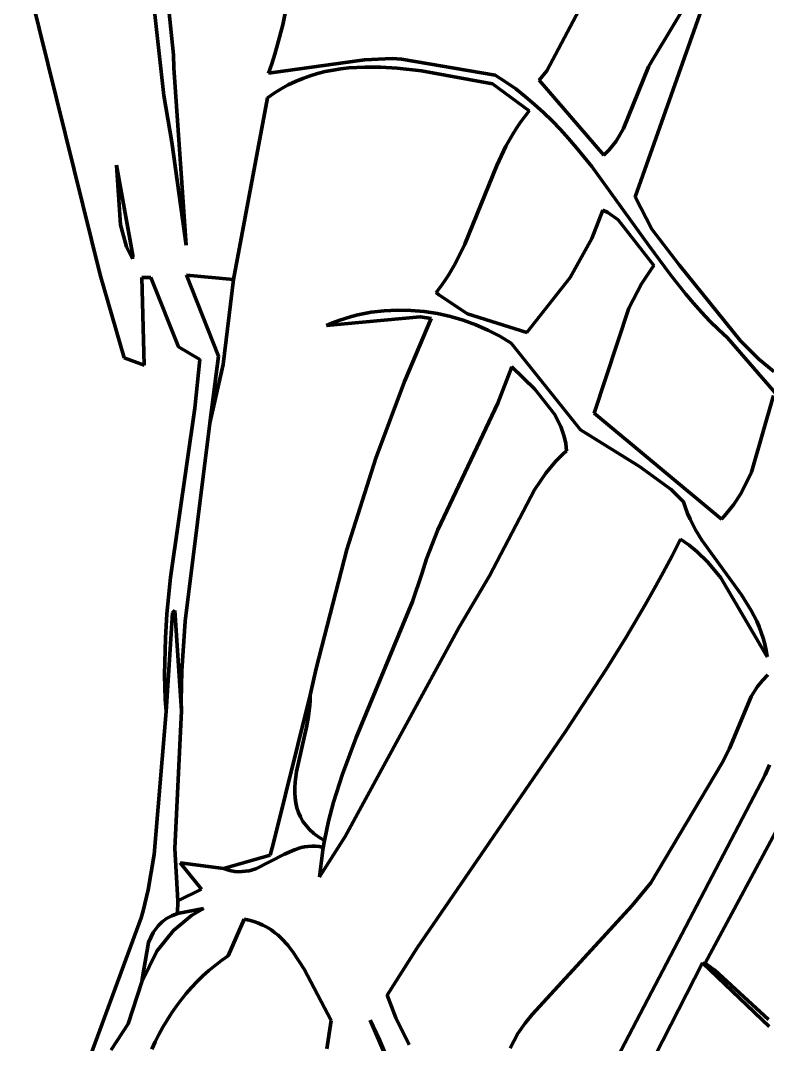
# Model space of a CAD drawing. Header units: millimetres. Extents: x 0 to 8.5, y 0 to 13.2.
# Drawn here: x 4.078 to 5.014, y 4.829 to 6.113 of the extents above; entities that cross this region are included whole.
import ezdxf

# ---------------------------------------------------------------- set-up
doc = ezdxf.new("R2010")
doc.units = ezdxf.units.MM
for name, color, linetype, lineweight in [('color#060606ff', 7, 'CONTINUOUS', 100), ('color#5c5c5cff', 7, 'CONTINUOUS', 100), ('color#ffffffff', 7, 'CONTINUOUS', 100)]:
    doc.layers.add(name, color=color, linetype=linetype, lineweight=lineweight)

msp = doc.modelspace()

# ---------------------------------------------------------------- linework, layer by layer
at = {"layer": 'color#060606ff'}
for p, q in [((4.2314, 6.2547), (4.2581, 6.0188)), ((4.2699, 6.0696), (4.255, 6.2202)), ((4.8484, 5.8914), (4.9644, 6.2206)), ((4.9644, 6.2206), (4.8696, 6.0625)), ((4.1783, 5.7939), (4.0784, 6.1973)), ((4.7375, 6.0496), (4.7988, 6.1651)), ((4.4173, 6.1577), (4.4068, 6.1073)), ((4.4068, 6.1073), (4.4005, 6.0825)), ((4.4005, 6.0825), (4.397, 6.0703)), ((4.2705, 6.0531), (4.2699, 6.0696)), ((4.3891, 6.0464), (4.5092, 6.0634)), ((4.3932, 6.0583), (4.3891, 6.0464)), ((4.397, 6.0703), (4.3932, 6.0583)), ((4.5092, 6.0634), (4.5438, 6.0648)), ((4.5438, 6.0648), (4.5554, 6.0641)), ((4.5554, 6.0641), (4.6729, 6.0442)), ((4.8696, 6.0625), (4.8651, 6.0544)), ((4.286, 5.8312), (4.2705, 6.0531)), ((4.4506, 6.0462), (4.4412, 6.0434)), ((4.4602, 6.0486), (4.4506, 6.0462)), ((4.4699, 6.0505), (4.4602, 6.0486)), ((4.4797, 6.052), (4.4699, 6.0505)), ((4.4895, 6.0531), (4.4797, 6.052)), ((4.4995, 6.0539), (4.4895, 6.0531)), ((4.5095, 6.0543), (4.4995, 6.0539)), ((4.5297, 6.0542), (4.5095, 6.0543)), ((4.55, 6.0529), (4.5297, 6.0542)), ((4.5805, 6.0495), (4.55, 6.0529)), ((4.6695, 6.0333), (4.5805, 6.0495)), ((4.7278, 6.0379), (4.7375, 6.0496)), ((4.8651, 6.0544), (4.8337, 5.9771)), ((4.4227, 6.0363), (4.4137, 6.0319)), ((4.4319, 6.0401), (4.4227, 6.0363)), ((4.4412, 6.0434), (4.4319, 6.0401)), ((4.7156, 5.9993), (4.6695, 6.0333)), ((4.6729, 6.0442), (4.686, 6.0357)), ((4.686, 6.0357), (4.6986, 6.0268)), ((4.8089, 5.9438), (4.7278, 6.0379)), ((4.3962, 6.0216), (4.3877, 6.0155)), ((4.4048, 6.027), (4.3962, 6.0216)), ((4.4137, 6.0319), (4.4048, 6.027)), ((4.6986, 6.0268), (4.7106, 6.0174)), ((4.2581, 6.0188), (4.2678, 5.9602)), ((4.3877, 6.0155), (4.345, 5.7881)), ((4.7106, 6.0174), (4.7223, 6.0075)), ((4.7223, 6.0075), (4.7335, 5.9973)), ((4.71, 5.9923), (4.7156, 5.9993)), ((4.7335, 5.9973), (4.7443, 5.9868)), ((4.6997, 5.9778), (4.7047, 5.9851)), ((4.7047, 5.9851), (4.71, 5.9923)), ((4.7443, 5.9868), (4.7548, 5.9759)), ((4.6863, 5.9549), (4.6949, 5.9703)), ((4.6949, 5.9703), (4.6997, 5.9778)), ((4.7548, 5.9759), (4.7649, 5.9647)), ((4.8337, 5.9771), (4.8244, 5.9613)), ((4.2678, 5.9602), (4.286, 5.8312)), ((4.7649, 5.9647), (4.7748, 5.9532)), ((4.8244, 5.9613), (4.8157, 5.9504)), ((4.6748, 5.931), (4.6863, 5.9549)), ((4.7748, 5.9532), (4.7939, 5.9296)), ((4.8157, 5.9504), (4.8089, 5.9438)), ((4.1988, 5.9314), (4.2035, 5.8566)), ((4.2191, 5.818), (4.1988, 5.9314)), ((4.6351, 5.8321), (4.6748, 5.931)), ((4.7939, 5.9296), (4.8653, 5.8305)), ((4.8692, 5.8511), (4.8484, 5.8914)), ((4.8077, 5.8748), (4.7941, 5.8394)), ((4.8138, 5.872), (4.8077, 5.8748)), ((4.8271, 5.8627), (4.8138, 5.872)), ((4.2035, 5.8566), (4.2114, 5.8288)), ((4.8718, 5.8057), (4.8271, 5.8627)), ((4.9034, 5.8062), (4.8692, 5.8511)), ((4.2114, 5.8288), (4.2188, 5.8138)), ((4.6234, 5.8085), (4.6351, 5.8321)), ((4.7941, 5.8394), (4.7667, 5.7905)), ((4.8653, 5.8305), (4.8926, 5.7937)), ((4.2188, 5.8138), (4.2191, 5.818)), ((4.6145, 5.7933), (4.6234, 5.8085)), ((4.8677, 5.8001), (4.8718, 5.8057)), ((4.98, 5.711), (4.9034, 5.8062)), ((4.2081, 5.6897), (4.1783, 5.7939)), ((4.2418, 5.7905), (4.2304, 5.7903)), ((4.2304, 5.7903), (4.2335, 5.6806)), ((4.2765, 5.7035), (4.2418, 5.7905)), ((4.345, 5.7881), (4.2862, 5.7936)), ((4.2862, 5.7936), (4.3263, 5.6918)), ((4.6096, 5.786), (4.6145, 5.7933)), ((4.7667, 5.7905), (4.7124, 5.7215)), ((4.8562, 5.7826), (4.8677, 5.8001)), ((4.8926, 5.7937), (4.9115, 5.7698)), ((4.599, 5.7718), (4.6045, 5.7788)), ((4.6045, 5.7788), (4.6096, 5.786)), ((4.8402, 5.7521), (4.8562, 5.7826)), ((4.6023, 5.7689), (4.599, 5.7718)), ((4.6383, 5.7451), (4.6023, 5.7689)), ((4.9115, 5.7698), (4.9214, 5.7582)), ((4.797, 5.6205), (4.8402, 5.7521)), ((4.9214, 5.7582), (4.9315, 5.7469)), ((4.5791, 5.7411), (4.4617, 5.7302)), ((4.4771, 5.7366), (4.485, 5.7392)), ((4.485, 5.7392), (4.493, 5.7416)), ((4.493, 5.7416), (4.5011, 5.7437)), ((4.5011, 5.7437), (4.5092, 5.7454)), ((4.5092, 5.7454), (4.5174, 5.7469)), ((4.5174, 5.7469), (4.534, 5.7489)), ((4.534, 5.7489), (4.5506, 5.7497)), ((4.5506, 5.7497), (4.5673, 5.7493)), ((4.5593, 5.6602), (4.5928, 5.7391)), ((4.5673, 5.7493), (4.584, 5.7479)), ((4.5928, 5.7391), (4.5791, 5.7411)), ((4.584, 5.7479), (4.6005, 5.7453)), ((4.6005, 5.7453), (4.6169, 5.7416)), ((4.6169, 5.7416), (4.6329, 5.7369)), ((4.7124, 5.7215), (4.6383, 5.7451)), ((4.9315, 5.7469), (4.9419, 5.7358)), ((4.4617, 5.7302), (4.4693, 5.7335)), ((4.4693, 5.7335), (4.4771, 5.7366)), ((4.6329, 5.7369), (4.6486, 5.7312)), ((4.6486, 5.7312), (4.6639, 5.7245)), ((4.6639, 5.7245), (4.6786, 5.7168)), ((4.9419, 5.7358), (4.9527, 5.7251)), ((4.9527, 5.7251), (4.9638, 5.7147)), ((4.6786, 5.7168), (4.6928, 5.7082)), ((4.9638, 5.7147), (5.1096, 5.5463)), ((4.3031, 5.6877), (4.2765, 5.7035)), ((4.6928, 5.7082), (4.7799, 5.5994)), ((5.0033, 5.6883), (4.98, 5.711)), ((4.2335, 5.6806), (4.2081, 5.6897)), ((4.2969, 5.6268), (4.3031, 5.6877)), ((4.3263, 5.6918), (4.3155, 5.6078)), ((5.022, 5.6727), (5.0033, 5.6883)), ((4.6939, 5.6784), (4.6761, 5.6329)), ((4.7225, 5.6504), (4.6939, 5.6784)), ((4.5235, 5.5639), (4.5593, 5.6602)), ((4.7473, 5.6193), (4.7225, 5.6504)), ((5.0213, 5.6424), (4.9939, 5.5463)), ((4.2665, 5.4145), (4.2969, 5.6268)), ((4.6761, 5.6329), (4.6009, 5.4743)), ((4.7553, 5.6037), (4.7473, 5.6193)), ((4.9562, 5.4876), (4.797, 5.6205)), ((4.3155, 5.6078), (4.2846, 5.3597)), ((4.7595, 5.5912), (4.7553, 5.6037)), ((4.7799, 5.5994), (4.8538, 5.5534)), ((4.7613, 5.5825), (4.7595, 5.5912)), ((4.7575, 5.569), (4.7623, 5.5733)), ((4.7623, 5.5733), (4.7613, 5.5825)), ((4.4873, 5.4496), (4.5235, 5.5639)), ((4.7362, 5.5452), (4.7484, 5.5598)), ((4.7484, 5.5598), (4.7575, 5.569)), ((4.722, 5.5242), (4.7362, 5.5452)), ((4.8538, 5.5534), (4.8933, 5.5248)), ((4.9939, 5.5463), (4.9808, 5.5201)), ((4.666, 5.4164), (4.722, 5.5242)), ((4.8933, 5.5248), (4.9087, 5.5092)), ((4.9808, 5.5201), (4.9713, 5.5055)), ((4.9087, 5.5092), (4.9112, 5.5019)), ((4.9112, 5.5019), (4.9139, 5.4947)), ((4.9139, 5.4947), (4.917, 5.4877)), ((4.9713, 5.5055), (4.9602, 5.4919)), ((4.917, 5.4877), (4.9239, 5.4742)), ((4.9602, 5.4919), (4.9562, 5.4876)), ((4.6009, 5.4743), (4.587, 5.4379)), ((4.9239, 5.4742), (4.9318, 5.4612)), ((4.905, 5.4626), (4.8944, 5.4416)), ((4.9157, 5.455), (4.905, 5.4626)), ((4.9256, 5.4469), (4.9157, 5.455)), ((4.9318, 5.4612), (4.9813, 5.3927)), ((4.4486, 5.3003), (4.4873, 5.4496)), ((4.9393, 5.4336), (4.9256, 5.4469)), ((4.587, 5.4379), (4.581, 5.4192)), ((4.8944, 5.4416), (4.8834, 5.4209)), ((4.9555, 5.4142), (4.9393, 5.4336)), ((4.581, 5.4192), (4.5693, 5.3842)), ((4.8834, 5.4209), (4.8722, 5.4003)), ((4.2619, 5.3689), (4.2665, 5.4145)), ((4.628, 5.3521), (4.666, 5.4164)), ((5.0135, 5.3151), (4.9555, 5.4142)), ((4.8722, 5.4003), (4.8606, 5.38)), ((4.9813, 5.3927), (4.9934, 5.3733)), ((4.5693, 5.3842), (4.4988, 5.2138)), ((4.8606, 5.38), (4.8368, 5.3396)), ((4.26, 5.3384), (4.2619, 5.3689)), ((4.269, 5.3703), (4.2608, 5.2465)), ((4.2717, 5.3733), (4.269, 5.3703)), ((4.2799, 5.2473), (4.2717, 5.3733)), ((4.9934, 5.3733), (5.0004, 5.3598)), ((4.2846, 5.3597), (4.2803, 5.2974)), ((5.0004, 5.3598), (5.0034, 5.3528)), ((5.0034, 5.3528), (5.0062, 5.3457)), ((4.485, 5.0898), (4.628, 5.3521)), ((4.8368, 5.3396), (4.8122, 5.2998)), ((5.0062, 5.3457), (5.0086, 5.3383)), ((4.259, 5.3079), (4.26, 5.3384)), ((5.0086, 5.3383), (5.0106, 5.3308)), ((5.0106, 5.3308), (5.0123, 5.323)), ((5.0123, 5.323), (5.0135, 5.3151)), ((4.2589, 5.2925), (4.259, 5.3079)), ((4.2592, 5.2772), (4.2589, 5.2925)), ((4.2803, 5.2974), (4.2797, 5.2598)), ((4.4411, 5.2669), (4.4486, 5.3003)), ((4.8122, 5.2998), (4.7608, 5.2214)), ((5.0075, 5.2855), (5.0145, 5.2925)), ((4.2598, 5.2618), (4.2592, 5.2772)), ((4.9936, 5.2654), (5.0014, 5.2778)), ((5.0014, 5.2778), (5.0075, 5.2855)), ((4.4411, 5.2605), (4.4411, 5.2669)), ((4.9664, 5.2), (4.9936, 5.2654)), ((4.2608, 5.2465), (4.2598, 5.2618)), ((4.2797, 5.2598), (4.2799, 5.2473)), ((4.4391, 5.2407), (4.4407, 5.254)), ((4.4407, 5.254), (4.4411, 5.2605)), ((4.4365, 5.227), (4.4391, 5.2407)), ((4.4243, 5.1713), (4.4365, 5.227)), ((4.4988, 5.2138), (4.4816, 5.1679)), ((4.7608, 5.2214), (4.5752, 4.9503)), ((4.936, 4.9311), (5.0876, 5.2143)), ((4.9572, 5.1823), (4.9664, 5.2)), ((4.8679, 5.0316), (4.9572, 5.1823)), ((5.0163, 5.1797), (5.0109, 5.167)), ((4.4226, 5.1578), (4.4243, 5.1713)), ((4.4816, 5.1679), (4.4705, 5.1329)), ((5.0109, 5.167), (4.7841, 4.7331)), ((4.4222, 5.1511), (4.4226, 5.1578)), ((4.4222, 5.1446), (4.4222, 5.1511)), ((4.4226, 5.1382), (4.4222, 5.1446)), ((4.4234, 5.132), (4.4226, 5.1382)), ((4.4247, 5.1259), (4.4234, 5.132)), ((4.4266, 5.12), (4.4247, 5.1259)), ((4.4705, 5.1329), (4.4642, 5.1091)), ((4.4291, 5.1143), (4.4266, 5.12)), ((4.4322, 5.1088), (4.4291, 5.1143)), ((4.436, 5.1035), (4.4322, 5.1088)), ((4.4642, 5.1091), (4.459, 5.085)), ((4.4405, 5.0985), (4.436, 5.1035)), ((4.4458, 5.0937), (4.4405, 5.0985)), ((4.452, 5.0892), (4.4458, 5.0937)), ((4.459, 5.085), (4.452, 5.0892)), ((4.4531, 5.0392), (4.485, 5.0898)), ((4.4091, 5.0676), (4.4214, 5.0732)), ((4.4214, 5.0732), (4.4298, 5.0759)), ((4.4298, 5.0759), (4.4341, 5.0768)), ((4.4341, 5.0768), (4.4385, 5.0775)), ((4.4385, 5.0775), (4.4431, 5.0777)), ((4.4431, 5.0777), (4.4477, 5.0776)), ((4.4477, 5.0776), (4.4524, 5.0771)), ((4.4524, 5.0771), (4.4573, 5.0761)), ((4.4573, 5.0761), (4.4531, 5.0392)), ((4.3731, 5.0495), (4.4091, 5.0676)), ((4.3051, 5.0239), (4.2783, 5.0568)), ((4.2783, 5.0568), (4.3326, 5.0499)), ((4.3326, 5.0499), (4.3375, 5.0481)), ((4.3375, 5.0481), (4.3423, 5.0468)), ((4.3423, 5.0468), (4.347, 5.046)), ((4.347, 5.046), (4.3516, 5.0457)), ((4.3516, 5.0457), (4.356, 5.0458)), ((4.356, 5.0458), (4.3604, 5.0462)), ((4.3604, 5.0462), (4.3647, 5.047)), ((4.3647, 5.047), (4.3731, 5.0495)), ((4.8446, 5.0033), (4.8679, 5.0316)), ((4.2754, 5.0092), (4.3051, 5.0239)), ((4.275, 4.9932), (4.2754, 5.0092)), ((4.3075, 4.9994), (4.275, 4.9932)), ((4.2926, 4.9907), (4.3075, 4.9994)), ((4.7192, 4.8667), (4.8446, 5.0033)), ((4.2699, 4.972), (4.2926, 4.9907)), ((4.3586, 4.9861), (4.3384, 4.9402)), ((4.3648, 4.9849), (4.3586, 4.9861)), ((4.3708, 4.9833), (4.3648, 4.9849)), ((4.3764, 4.9813), (4.3708, 4.9833)), ((4.3818, 4.9789), (4.3764, 4.9813)), ((4.249, 4.946), (4.2699, 4.972)), ((4.387, 4.9762), (4.3818, 4.9789)), ((4.3919, 4.9731), (4.387, 4.9762)), ((4.3965, 4.9697), (4.3919, 4.9731)), ((4.401, 4.9661), (4.3965, 4.9697)), ((4.4052, 4.9621), (4.401, 4.9661)), ((4.4132, 4.9535), (4.4052, 4.9621)), ((4.2305, 4.9077), (4.249, 4.946)), ((4.4204, 4.9441), (4.4132, 4.9535)), ((4.4335, 4.9235), (4.4204, 4.9441)), ((4.5752, 4.9503), (4.5375, 4.8909)), ((4.3302, 4.9344), (4.3223, 4.9283)), ((4.3384, 4.9402), (4.3302, 4.9344)), ((4.8264, 4.7234), (4.9324, 4.9313)), ((4.9324, 4.9313), (5.0162, 4.8518)), ((4.948, 4.9225), (4.936, 4.9311)), ((4.3145, 4.9219), (4.307, 4.9151)), ((4.3223, 4.9283), (4.3145, 4.9219)), ((4.4675, 4.8592), (4.4335, 4.9235)), ((5.0152, 4.8605), (4.948, 4.9225)), ((4.2132, 4.8551), (4.2305, 4.9077)), ((4.2998, 4.908), (4.2928, 4.9006)), ((4.307, 4.9151), (4.2998, 4.908)), ((4.2861, 4.8929), (4.2797, 4.885)), ((4.2928, 4.9006), (4.2861, 4.8929)), ((4.5375, 4.8909), (4.5487, 4.8627)), ((4.2797, 4.885), (4.2735, 4.8768)), ((4.2677, 4.8683), (4.2621, 4.8597)), ((4.2735, 4.8768), (4.2677, 4.8683)), ((4.7105, 4.856), (4.7192, 4.8667)), ((4.1918, 4.8225), (4.2132, 4.8551)), ((4.2621, 4.8597), (4.2568, 4.8508)), ((4.462, 4.8239), (4.4675, 4.8592)), ((4.5164, 4.8598), (4.5517, 4.7784)), ((4.5281, 4.835), (4.5164, 4.8598)), ((4.5487, 4.8627), (4.5654, 4.8289)), ((4.7014, 4.8431), (4.7105, 4.856)), ((4.2519, 4.8417), (4.2473, 4.8325)), ((4.2568, 4.8508), (4.2519, 4.8417)), ((4.6917, 4.8247), (4.7014, 4.8431)), ((4.2473, 4.8325), (4.243, 4.8231)), ((4.5517, 4.7784), (4.5281, 4.835))]:
    msp.add_line(p, q, dxfattribs=at)
at = {"layer": 'color#5c5c5cff'}
for p, q in [((4.2862, 5.7936), (4.345, 5.7881)), ((4.3263, 5.6918), (4.2862, 5.7936)), ((4.345, 5.7881), (4.3322, 5.6816)), ((4.3155, 5.6078), (4.3263, 5.6918)), ((4.3322, 5.6816), (4.3155, 5.6078)), ((4.2608, 5.2465), (4.269, 5.3703)), ((4.269, 5.3703), (4.2717, 5.3733)), ((4.2717, 5.3733), (4.2799, 5.2473)), ((4.3948, 5.0804), (4.4411, 5.2669)), ((4.4411, 5.2669), (4.4411, 5.2605)), ((4.4407, 5.254), (4.4391, 5.2407)), ((4.4411, 5.2605), (4.4407, 5.254)), ((4.2457, 5.0674), (4.2608, 5.2465)), ((4.2799, 5.2473), (4.2716, 5.075)), ((4.4391, 5.2407), (4.4365, 5.227)), ((4.4365, 5.227), (4.4243, 5.1713)), ((4.4243, 5.1713), (4.4226, 5.1578)), ((4.4226, 5.1578), (4.4222, 5.1511)), ((4.4222, 5.1511), (4.4222, 5.1446)), ((4.4222, 5.1446), (4.4226, 5.1382)), ((4.4226, 5.1382), (4.4234, 5.132)), ((4.4234, 5.132), (4.4247, 5.1259)), ((4.4247, 5.1259), (4.4266, 5.12)), ((4.4266, 5.12), (4.4291, 5.1143)), ((4.4291, 5.1143), (4.4322, 5.1088)), ((4.4322, 5.1088), (4.436, 5.1035)), ((4.436, 5.1035), (4.4405, 5.0985)), ((4.4405, 5.0985), (4.4458, 5.0937)), ((4.4458, 5.0937), (4.452, 5.0892)), ((4.452, 5.0892), (4.459, 5.085)), ((4.459, 5.085), (4.4573, 5.0761)), ((4.2716, 5.075), (4.2754, 5.0092)), ((4.3913, 5.0666), (4.3948, 5.0804)), ((4.4214, 5.0732), (4.4091, 5.0676)), ((4.4298, 5.0759), (4.4214, 5.0732)), ((4.4341, 5.0768), (4.4298, 5.0759)), ((4.4385, 5.0775), (4.4341, 5.0768)), ((4.4431, 5.0777), (4.4385, 5.0775)), ((4.4477, 5.0776), (4.4431, 5.0777)), ((4.4524, 5.0771), (4.4477, 5.0776)), ((4.4573, 5.0761), (4.4524, 5.0771)), ((4.2385, 5.0231), (4.2457, 5.0674)), ((4.3326, 5.0499), (4.3913, 5.0666)), ((4.4091, 5.0676), (4.3731, 5.0495)), ((4.3375, 5.0481), (4.3326, 5.0499)), ((4.3423, 5.0468), (4.3375, 5.0481)), ((4.347, 5.046), (4.3423, 5.0468)), ((4.3516, 5.0457), (4.347, 5.046)), ((4.356, 5.0458), (4.3516, 5.0457)), ((4.3604, 5.0462), (4.356, 5.0458)), ((4.3647, 5.047), (4.3604, 5.0462)), ((4.3731, 5.0495), (4.3647, 5.047)), ((4.2322, 4.9968), (4.2385, 5.0231)), ((4.2754, 5.0092), (4.275, 4.9932)), ((4.2296, 4.9881), (4.2322, 4.9968)), ((4.275, 4.9932), (4.2678, 4.9904)), ((4.136, 4.7337), (4.2296, 4.9881)), ((4.2557, 4.9827), (4.2508, 4.9778)), ((4.2613, 4.9869), (4.2557, 4.9827)), ((4.2678, 4.9904), (4.2613, 4.9869)), ((4.2448, 4.9696), (4.2388, 4.9571)), ((4.2508, 4.9778), (4.2448, 4.9696)), ((4.2388, 4.9571), (4.2307, 4.9112)), ((4.2305, 4.9077), (4.2132, 4.8551)), ((4.2307, 4.9112), (4.2305, 4.9077)), ((4.2132, 4.8551), (4.1918, 4.8225))]:
    msp.add_line(p, q, dxfattribs=at)
at = {"layer": 'color#ffffffff'}
for p, q in [((4.2581, 6.0188), (4.2314, 6.2547)), ((4.255, 6.2202), (4.2699, 6.0696)), ((4.9644, 6.2206), (4.8484, 5.8914)), ((4.8696, 6.0625), (4.9644, 6.2206)), ((4.0784, 6.1973), (4.1783, 5.7939)), ((4.7988, 6.1651), (4.7375, 6.0496)), ((4.4068, 6.1073), (4.4173, 6.1577)), ((4.4005, 6.0825), (4.4068, 6.1073)), ((4.397, 6.0703), (4.4005, 6.0825)), ((4.2699, 6.0696), (4.2705, 6.0531)), ((4.5092, 6.0634), (4.3891, 6.0464)), ((4.3891, 6.0464), (4.3932, 6.0583)), ((4.3932, 6.0583), (4.397, 6.0703)), ((4.5438, 6.0648), (4.5092, 6.0634)), ((4.5554, 6.0641), (4.5438, 6.0648)), ((4.6729, 6.0442), (4.5554, 6.0641)), ((4.8651, 6.0544), (4.8696, 6.0625)), ((4.2705, 6.0531), (4.286, 5.8312)), ((4.4412, 6.0434), (4.4506, 6.0462)), ((4.4506, 6.0462), (4.4602, 6.0486)), ((4.4602, 6.0486), (4.4699, 6.0505)), ((4.4699, 6.0505), (4.4797, 6.052)), ((4.4797, 6.052), (4.4895, 6.0531)), ((4.4895, 6.0531), (4.4995, 6.0539)), ((4.4995, 6.0539), (4.5095, 6.0543)), ((4.5095, 6.0543), (4.5297, 6.0542)), ((4.5297, 6.0542), (4.55, 6.0529)), ((4.55, 6.0529), (4.5805, 6.0495)), ((4.5805, 6.0495), (4.6695, 6.0333)), ((4.7375, 6.0496), (4.7278, 6.0379)), ((4.8337, 5.9771), (4.8651, 6.0544)), ((4.4137, 6.0319), (4.4227, 6.0363)), ((4.4227, 6.0363), (4.4319, 6.0401)), ((4.4319, 6.0401), (4.4412, 6.0434)), ((4.6695, 6.0333), (4.7156, 5.9993)), ((4.686, 6.0357), (4.6729, 6.0442)), ((4.6986, 6.0268), (4.686, 6.0357)), ((4.7278, 6.0379), (4.8089, 5.9438)), ((4.3877, 6.0155), (4.3962, 6.0216)), ((4.3962, 6.0216), (4.4048, 6.027)), ((4.4048, 6.027), (4.4137, 6.0319)), ((4.7106, 6.0174), (4.6986, 6.0268)), ((4.2678, 5.9602), (4.2581, 6.0188)), ((4.345, 5.7881), (4.3877, 6.0155)), ((4.7223, 6.0075), (4.7106, 6.0174)), ((4.7335, 5.9973), (4.7223, 6.0075)), ((4.7156, 5.9993), (4.71, 5.9923)), ((4.7443, 5.9868), (4.7335, 5.9973)), ((4.7047, 5.9851), (4.6997, 5.9778)), ((4.71, 5.9923), (4.7047, 5.9851)), ((4.7548, 5.9759), (4.7443, 5.9868)), ((4.6949, 5.9703), (4.6863, 5.9549)), ((4.6997, 5.9778), (4.6949, 5.9703)), ((4.7649, 5.9647), (4.7548, 5.9759)), ((4.8244, 5.9613), (4.8337, 5.9771)), ((4.286, 5.8312), (4.2678, 5.9602)), ((4.7748, 5.9532), (4.7649, 5.9647)), ((4.8157, 5.9504), (4.8244, 5.9613)), ((4.6863, 5.9549), (4.6748, 5.931)), ((4.7939, 5.9296), (4.7748, 5.9532)), ((4.8089, 5.9438), (4.8157, 5.9504)), ((4.1988, 5.9314), (4.2191, 5.818)), ((4.2035, 5.8566), (4.1988, 5.9314)), ((4.6748, 5.931), (4.6351, 5.8321)), ((4.8653, 5.8305), (4.7939, 5.9296)), ((4.8484, 5.8914), (4.8692, 5.8511)), ((4.7941, 5.8394), (4.8077, 5.8748)), ((4.8077, 5.8748), (4.8138, 5.872)), ((4.8138, 5.872), (4.8271, 5.8627)), ((4.2114, 5.8288), (4.2035, 5.8566)), ((4.8271, 5.8627), (4.8718, 5.8057)), ((4.8692, 5.8511), (4.9034, 5.8062)), ((4.2188, 5.8138), (4.2114, 5.8288)), ((4.6351, 5.8321), (4.6234, 5.8085)), ((4.7667, 5.7905), (4.7941, 5.8394)), ((4.8926, 5.7937), (4.8653, 5.8305)), ((4.2191, 5.818), (4.2188, 5.8138)), ((4.6234, 5.8085), (4.6145, 5.7933)), ((4.8718, 5.8057), (4.8677, 5.8001)), ((4.9034, 5.8062), (4.98, 5.711)), ((4.1783, 5.7939), (4.2081, 5.6897)), ((4.2304, 5.7903), (4.2418, 5.7905)), ((4.2335, 5.6806), (4.2304, 5.7903)), ((4.2418, 5.7905), (4.2765, 5.7035)), ((4.6145, 5.7933), (4.6096, 5.786)), ((4.7124, 5.7215), (4.7667, 5.7905)), ((4.8677, 5.8001), (4.8562, 5.7826)), ((4.9115, 5.7698), (4.8926, 5.7937)), ((4.3322, 5.6816), (4.345, 5.7881)), ((4.6045, 5.7788), (4.599, 5.7718)), ((4.6096, 5.786), (4.6045, 5.7788)), ((4.8562, 5.7826), (4.8402, 5.7521)), ((4.599, 5.7718), (4.6023, 5.7689)), ((4.6023, 5.7689), (4.6383, 5.7451)), ((4.9214, 5.7582), (4.9115, 5.7698)), ((4.8402, 5.7521), (4.797, 5.6205)), ((4.9315, 5.7469), (4.9214, 5.7582)), ((4.4617, 5.7302), (4.5791, 5.7411)), ((4.485, 5.7392), (4.4771, 5.7366)), ((4.493, 5.7416), (4.485, 5.7392)), ((4.5011, 5.7437), (4.493, 5.7416)), ((4.5092, 5.7454), (4.5011, 5.7437)), ((4.5174, 5.7469), (4.5092, 5.7454)), ((4.534, 5.7489), (4.5174, 5.7469)), ((4.5506, 5.7497), (4.534, 5.7489)), ((4.5673, 5.7493), (4.5506, 5.7497)), ((4.5928, 5.7391), (4.5593, 5.6602)), ((4.584, 5.7479), (4.5673, 5.7493)), ((4.5791, 5.7411), (4.5928, 5.7391)), ((4.6005, 5.7453), (4.584, 5.7479)), ((4.6169, 5.7416), (4.6005, 5.7453)), ((4.6329, 5.7369), (4.6169, 5.7416)), ((4.6383, 5.7451), (4.7124, 5.7215)), ((4.9419, 5.7358), (4.9315, 5.7469)), ((4.4693, 5.7335), (4.4617, 5.7302)), ((4.4771, 5.7366), (4.4693, 5.7335)), ((4.6486, 5.7312), (4.6329, 5.7369)), ((4.6639, 5.7245), (4.6486, 5.7312)), ((4.6786, 5.7168), (4.6639, 5.7245)), ((4.9527, 5.7251), (4.9419, 5.7358)), ((4.9638, 5.7147), (4.9527, 5.7251)), ((4.6928, 5.7082), (4.6786, 5.7168)), ((5.1096, 5.5463), (4.9638, 5.7147)), ((4.2765, 5.7035), (4.3031, 5.6877)), ((4.7799, 5.5994), (4.6928, 5.7082)), ((4.98, 5.711), (5.0033, 5.6883)), ((4.2081, 5.6897), (4.2335, 5.6806)), ((4.3031, 5.6877), (4.2969, 5.6268)), ((5.0033, 5.6883), (5.022, 5.6727)), ((4.3155, 5.6078), (4.3322, 5.6816)), ((4.6761, 5.6329), (4.6939, 5.6784)), ((4.6939, 5.6784), (4.7225, 5.6504)), ((4.5593, 5.6602), (4.5235, 5.5639)), ((4.7225, 5.6504), (4.7473, 5.6193)), ((4.9939, 5.5463), (5.0213, 5.6424)), ((4.2969, 5.6268), (4.2665, 5.4145)), ((4.6009, 5.4743), (4.6761, 5.6329)), ((4.7473, 5.6193), (4.7553, 5.6037)), ((4.797, 5.6205), (4.9562, 5.4876)), ((4.2846, 5.3597), (4.3155, 5.6078)), ((4.7553, 5.6037), (4.7595, 5.5912)), ((4.8538, 5.5534), (4.7799, 5.5994)), ((4.7595, 5.5912), (4.7613, 5.5825)), ((4.7623, 5.5733), (4.7575, 5.569)), ((4.7613, 5.5825), (4.7623, 5.5733)), ((4.5235, 5.5639), (4.4873, 5.4496)), ((4.7484, 5.5598), (4.7362, 5.5452)), ((4.7575, 5.569), (4.7484, 5.5598)), ((4.7362, 5.5452), (4.722, 5.5242)), ((4.8933, 5.5248), (4.8538, 5.5534)), ((4.9808, 5.5201), (4.9939, 5.5463)), ((4.722, 5.5242), (4.666, 5.4164)), ((4.9087, 5.5092), (4.8933, 5.5248)), ((4.9713, 5.5055), (4.9808, 5.5201)), ((4.9112, 5.5019), (4.9087, 5.5092)), ((4.9139, 5.4947), (4.9112, 5.5019)), ((4.917, 5.4877), (4.9139, 5.4947)), ((4.9602, 5.4919), (4.9713, 5.5055)), ((4.9239, 5.4742), (4.917, 5.4877)), ((4.9562, 5.4876), (4.9602, 5.4919)), ((4.587, 5.4379), (4.6009, 5.4743)), ((4.9318, 5.4612), (4.9239, 5.4742)), ((4.8944, 5.4416), (4.905, 5.4626)), ((4.905, 5.4626), (4.9157, 5.455)), ((4.9157, 5.455), (4.9256, 5.4469)), ((4.9813, 5.3927), (4.9318, 5.4612)), ((4.4873, 5.4496), (4.4486, 5.3003)), ((4.9256, 5.4469), (4.9393, 5.4336)), ((4.581, 5.4192), (4.587, 5.4379)), ((4.8834, 5.4209), (4.8944, 5.4416)), ((4.9393, 5.4336), (4.9555, 5.4142)), ((4.5693, 5.3842), (4.581, 5.4192)), ((4.8722, 5.4003), (4.8834, 5.4209)), ((4.2665, 5.4145), (4.2619, 5.3689)), ((4.666, 5.4164), (4.628, 5.3521)), ((4.9555, 5.4142), (5.0135, 5.3151)), ((4.8606, 5.38), (4.8722, 5.4003)), ((4.9934, 5.3733), (4.9813, 5.3927)), ((4.4988, 5.2138), (4.5693, 5.3842)), ((4.8368, 5.3396), (4.8606, 5.38)), ((4.2619, 5.3689), (4.26, 5.3384)), ((5.0004, 5.3598), (4.9934, 5.3733)), ((4.2803, 5.2974), (4.2846, 5.3597)), ((5.0034, 5.3528), (5.0004, 5.3598)), ((5.0062, 5.3457), (5.0034, 5.3528)), ((4.628, 5.3521), (4.485, 5.0898)), ((4.8122, 5.2998), (4.8368, 5.3396)), ((5.0086, 5.3383), (5.0062, 5.3457)), ((4.26, 5.3384), (4.259, 5.3079)), ((5.0106, 5.3308), (5.0086, 5.3383)), ((5.0123, 5.323), (5.0106, 5.3308)), ((5.0135, 5.3151), (5.0123, 5.323)), ((4.259, 5.3079), (4.2589, 5.2925)), ((4.2589, 5.2925), (4.2592, 5.2772)), ((4.2797, 5.2598), (4.2803, 5.2974)), ((4.4486, 5.3003), (4.4411, 5.2669)), ((4.7608, 5.2214), (4.8122, 5.2998)), ((5.0145, 5.2925), (5.0075, 5.2855)), ((4.2592, 5.2772), (4.2598, 5.2618)), ((5.0014, 5.2778), (4.9936, 5.2654)), ((5.0075, 5.2855), (5.0014, 5.2778)), ((4.4411, 5.2669), (4.3948, 5.0804)), ((4.9936, 5.2654), (4.9664, 5.2)), ((4.2598, 5.2618), (4.2608, 5.2465)), ((4.2799, 5.2473), (4.2797, 5.2598)), ((4.2608, 5.2465), (4.2457, 5.0674)), ((4.2716, 5.075), (4.2799, 5.2473)), ((4.4816, 5.1679), (4.4988, 5.2138)), ((4.5752, 4.9503), (4.7608, 5.2214)), ((5.0876, 5.2143), (4.936, 4.9311)), ((4.9664, 5.2), (4.9572, 5.1823)), ((4.9572, 5.1823), (4.8679, 5.0316)), ((5.0109, 5.167), (5.0163, 5.1797)), ((4.4705, 5.1329), (4.4816, 5.1679)), ((4.7841, 4.7331), (5.0109, 5.167)), ((4.4642, 5.1091), (4.4705, 5.1329)), ((4.459, 5.085), (4.4642, 5.1091)), ((4.485, 5.0898), (4.4531, 5.0392)), ((4.4573, 5.0761), (4.459, 5.085)), ((4.2754, 5.0092), (4.2716, 5.075)), ((4.3948, 5.0804), (4.3913, 5.0666)), ((4.4531, 5.0392), (4.4573, 5.0761)), ((4.2457, 5.0674), (4.2385, 5.0231)), ((4.3913, 5.0666), (4.3326, 5.0499)), ((4.3326, 5.0499), (4.2783, 5.0568)), ((4.2783, 5.0568), (4.3051, 5.0239)), ((4.8679, 5.0316), (4.8446, 5.0033)), ((4.2385, 5.0231), (4.2322, 4.9968)), ((4.3051, 5.0239), (4.2754, 5.0092)), ((4.2322, 4.9968), (4.2296, 4.9881)), ((4.2678, 4.9904), (4.275, 4.9932)), ((4.275, 4.9932), (4.3075, 4.9994)), ((4.3075, 4.9994), (4.2926, 4.9907)), ((4.8446, 5.0033), (4.7192, 4.8667)), ((4.2296, 4.9881), (4.136, 4.7337)), ((4.2508, 4.9778), (4.2557, 4.9827)), ((4.2557, 4.9827), (4.2613, 4.9869)), ((4.2613, 4.9869), (4.2678, 4.9904)), ((4.2926, 4.9907), (4.2699, 4.972)), ((4.3384, 4.9402), (4.3586, 4.9861)), ((4.3586, 4.9861), (4.3648, 4.9849)), ((4.3648, 4.9849), (4.3708, 4.9833)), ((4.3708, 4.9833), (4.3764, 4.9813)), ((4.3764, 4.9813), (4.3818, 4.9789)), ((4.2388, 4.9571), (4.2448, 4.9696)), ((4.2448, 4.9696), (4.2508, 4.9778)), ((4.2699, 4.972), (4.249, 4.946)), ((4.3818, 4.9789), (4.387, 4.9762)), ((4.387, 4.9762), (4.3919, 4.9731)), ((4.3919, 4.9731), (4.3965, 4.9697)), ((4.3965, 4.9697), (4.401, 4.9661)), ((4.2307, 4.9112), (4.2388, 4.9571)), ((4.401, 4.9661), (4.4052, 4.9621)), ((4.4052, 4.9621), (4.4132, 4.9535)), ((4.249, 4.946), (4.2305, 4.9077)), ((4.4132, 4.9535), (4.4204, 4.9441)), ((4.4204, 4.9441), (4.4335, 4.9235)), ((4.5375, 4.8909), (4.5752, 4.9503)), ((4.3223, 4.9283), (4.3302, 4.9344)), ((4.3302, 4.9344), (4.3384, 4.9402)), ((4.9324, 4.9313), (4.8264, 4.7234)), ((5.0162, 4.8518), (4.9324, 4.9313)), ((4.936, 4.9311), (4.948, 4.9225)), ((4.307, 4.9151), (4.3145, 4.9219)), ((4.3145, 4.9219), (4.3223, 4.9283)), ((4.4335, 4.9235), (4.4675, 4.8592)), ((4.948, 4.9225), (5.0152, 4.8605)), ((4.2305, 4.9077), (4.2307, 4.9112)), ((4.2928, 4.9006), (4.2998, 4.908)), ((4.2998, 4.908), (4.307, 4.9151)), ((4.2797, 4.885), (4.2861, 4.8929)), ((4.2861, 4.8929), (4.2928, 4.9006)), ((4.5487, 4.8627), (4.5375, 4.8909)), ((4.2735, 4.8768), (4.2797, 4.885)), ((4.2621, 4.8597), (4.2677, 4.8683)), ((4.2677, 4.8683), (4.2735, 4.8768)), ((4.7192, 4.8667), (4.7105, 4.856)), ((4.2568, 4.8508), (4.2621, 4.8597)), ((4.4675, 4.8592), (4.462, 4.8239)), ((4.5164, 4.8598), (4.5281, 4.835)), ((4.5517, 4.7784), (4.5164, 4.8598)), ((4.5654, 4.8289), (4.5487, 4.8627)), ((4.7105, 4.856), (4.7014, 4.8431)), ((4.2473, 4.8325), (4.2519, 4.8417)), ((4.2519, 4.8417), (4.2568, 4.8508)), ((4.7014, 4.8431), (4.6917, 4.8247)), ((4.243, 4.8231), (4.2473, 4.8325)), ((4.5281, 4.835), (4.5517, 4.7784))]:
    msp.add_line(p, q, dxfattribs=at)

doc.saveas('drawing.dxf')
